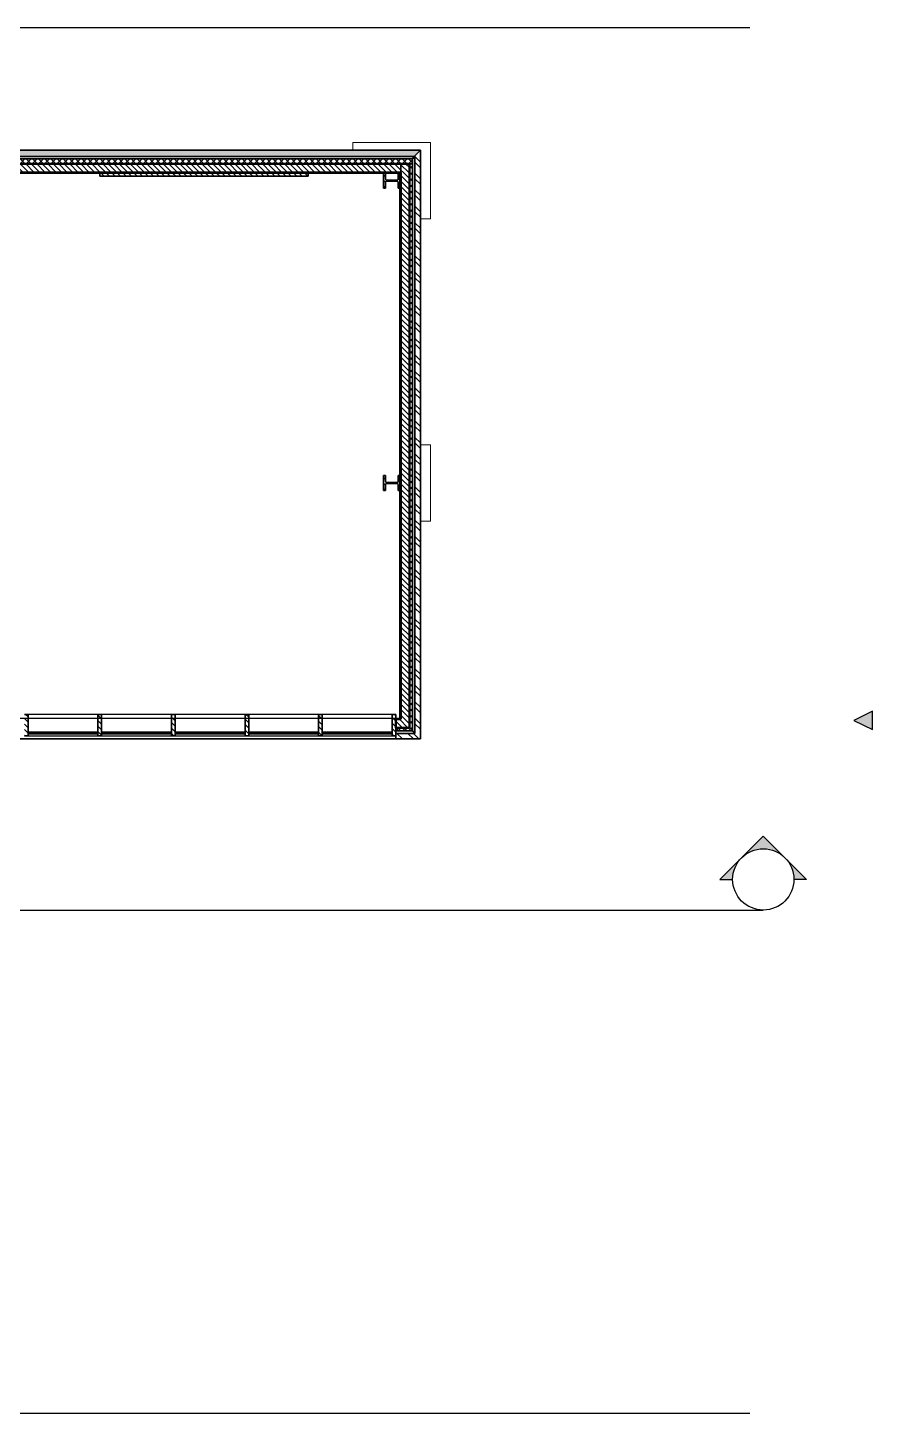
# Model space of a CAD drawing. Header units: millimetres. Extents: x -100 to 251604, y 0 to 25979.
# Drawn here: x 112227 to 126006, y 1710 to 24310 of the extents above; entities that cross this region are included whole.
import ezdxf
from ezdxf.enums import TextEntityAlignment as Align

# ---------------------------------------------------------------- set-up
doc = ezdxf.new("R2010")
doc.units = ezdxf.units.MM
doc.layers.get('0').update_dxf_attribs({"true_color": 0xdfdfdf})
for name, color, linetype in [('Background_0', 7, 'Continuous'), ('Background_Back bricks', 7, 'Continuous'), ('Background_Front bricks', 7, 'Continuous'), ('Background_GLASS', 161, 'Continuous'), ('Background_WINDOW_FRAME', 253, 'Continuous'), ('Boundary_0', 7, 'Continuous'), ('Boundary_Air', 7, 'Continuous'), ('Boundary_Back bricks', 7, 'Continuous'), ('Boundary_Cavity Wall_ Back', 7, 'Continuous'), ('Boundary_Cavity Wall_ Front', 7, 'Continuous'), ('Boundary_Front bricks', 7, 'Continuous'), ('Boundary_GLASS', 161, 'Continuous'), ('Boundary_Gypsum Board', 54, 'Continuous'), ('Boundary_Insulation_ Polyurethane Foam', 42, 'Continuous'), ('Boundary_WINDOW_FRAME', 253, 'Continuous'), ('Fill_0', 7, 'Continuous'), ('Fill_Back bricks', 7, 'Continuous'), ('Fill_Front bricks', 7, 'Continuous'), ('Fill_GLASS', 161, 'Continuous'), ('Fill_Gypsum Board', 251, 'Continuous'), ('Fill_Insulation_ Polyurethane Foam', 42, 'Continuous'), ('Fill_Supporting Wall_ Brick', 11, 'Continuous'), ('Fill_WINDOW_FRAME', 253, 'Continuous'), ('Viewport border', 7, 'Continuous')]:
    doc.layers.add(name, color=color, linetype=linetype)
for name, color, linetype, lineweight in [('Background_Air', 7, 'Continuous', 9), ('Background_Concrete_ Reinforced', 7, 'Continuous', 9), ('Background_Gypsum Board', 7, 'Continuous', 9), ('Background_Insulation_ Polyurethane Foam', 7, 'Continuous', 9), ('Background_Supporting Wall_ Brick', 7, 'Continuous', 9), ('BIM_SECTIONS', 151, 'Continuous', 25), ('Boundary_Supporting Wall_ Brick', 14, 'Continuous', 50)]:
    doc.layers.add(name, color=color, linetype=linetype, lineweight=lineweight)
doc.layers.add('BIM_ROOM_LINES', color=7, linetype='Continuous', plot=False)
doc.styles.get("Standard").update_dxf_attribs({"font": 'arial.ttf'})
pattern_1 = [(45, (-5377.5, -9300), (-44.90128, 44.90128), [])]
pattern_2 = [(45, (-5377.5, -9300), (-134.7038, 134.7038), []), (45, (-5332.6, -9300), (-134.7038, 134.7038), []), (45, (-5287.7, -9300), (-134.7038, 134.7038), []), (45, (-5242.8, -9300), (-134.7038, 134.7038), [])]

# ---------------------------------------------------------------- blocks, each defined once
blk = doc.blocks.new('_ElevationCallout')
blk.add_hatch(color=256).paths.add_polyline_path([(-150, 3), (150, 3), (0, 303)])
blk.add_lwpolyline([(-150, 3), (150, 3), (0, 303), (0, 303)], close=True)
at = {"color": 0, "lineweight": 30, "flags": 106}
blk.add_attdef('SECTIONNAME', text='', height=100, dxfattribs=at).set_placement((0, -233), align=Align.MIDDLE_CENTER)
blk = doc.blocks.new('_SectionCallout')
at = {"transparency": 33554508}
h = blk.add_hatch(color=0, dxfattribs=at)
h.paths.add_polyline_path([(-707, 500), (-500, 500, -0.198912), (-354, 854)])
h.paths.add_polyline_path([(0, 1207), (-354, 854, -0.414214), (354, 854)])
h.paths.add_polyline_path([(500, 500), (707, 500), (354, 854, -0.198912)])
at = {"color": 0}
for p, q in [((0, 1207), (-707, 500)), ((0, 1207), (707, 500)), ((-707, 500), (-500, 500)), ((707, 500), (500, 500))]:
    blk.add_line(p, q, dxfattribs=at)
blk.add_circle((0, 500), 500, dxfattribs=at)
at = {"color": 0, "lineweight": 30, "flags": 104}
blk.add_attdef('SECTIONNAME', text='', height=100, dxfattribs=at).set_placement((0, 500), align=Align.MIDDLE_CENTER)
blk = doc.blocks.new('Main_Floor 1__section__..%5CMainBuilding.dwg', base_point=(-3895, -13010))
at = {"layer": 'Fill_0', "extrusion": (0, 0, -1)}
h = blk.add_hatch(dxfattribs=at)
h.set_pattern_fill('ANSI31', color=256, scale=20, style=0)
h.set_pattern_definition(pattern_1)
h.paths.add_polyline_path([(-35996, 8928), (-35996, 8878), (-39396, 8878), (-39396, 8928)])
h = blk.add_hatch(dxfattribs=at)
h.set_pattern_fill('ANSI31', color=256, scale=20, style=0)
h.set_pattern_definition(pattern_1)
edge = h.paths.add_edge_path()
edge.add_line((-40626, 8928), (-40626, 8680))
edge.add_line((-40626, 8680), (-40658, 8680))
edge.add_line((-40658, 8680), (-40658, 8774))
edge.add_spline(control_points=[(-40658, 8774), (-40658, 8795), (-40679, 8795)], knot_values=[-0.785398, -0.785398, -0.785398, 0.785398, 0.785398, 0.785398], weights=[1, 0.707107, 1], degree=2, periodic=0)
edge.add_line((-40679, 8795), (-40843, 8795))
edge.add_spline(control_points=[(-40843, 8795), (-40864, 8795), (-40864, 8774)], knot_values=[-0.785398, -0.785398, -0.785398, 0.785398, 0.785398, 0.785398], weights=[1, 0.707107, 1], degree=2, periodic=0)
edge.add_line((-40864, 8774), (-40864, 8680))
edge.add_line((-40864, 8680), (-40896, 8680))
edge.add_line((-40896, 8680), (-40896, 8928))
edge.add_line((-40896, 8928), (-40864, 8928))
edge.add_line((-40864, 8928), (-40864, 8834))
edge.add_spline(control_points=[(-40864, 8834), (-40864, 8813), (-40843, 8813)], knot_values=[-0.785398, -0.785398, -0.785398, 0.785398, 0.785398, 0.785398], weights=[1, 0.707107, 1], degree=2, periodic=0)
edge.add_line((-40843, 8813), (-40679, 8813))
edge.add_spline(control_points=[(-40679, 8813), (-40658, 8813), (-40658, 8834)], knot_values=[-0.785398, -0.785398, -0.785398, 0.785398, 0.785398, 0.785398], weights=[1, 0.707107, 1], degree=2, periodic=0)
edge.add_line((-40658, 8834), (-40658, 8928))
edge.add_line((-40658, 8928), (-40626, 8928))
at = {"layer": 'Fill_0', "extrusion": (-1.29261e-29, -8.87103e-29, -1)}
h = blk.add_hatch(dxfattribs=at)
h.set_pattern_fill('ANSI31', color=256, scale=20, style=0)
h.set_pattern_definition(pattern_1)
edge = h.paths.add_edge_path()
edge.add_line((-40679, 3865), (-40843, 3865))
edge.add_spline(control_points=[(-40843, 3865), (-40864, 3865), (-40864, 3844)], knot_values=[-0.785398, -0.785398, -0.785398, 0.785398, 0.785398, 0.785398], weights=[1, 0.707107, 1], degree=2, periodic=0)
edge.add_line((-40864, 3844), (-40864, 3750))
edge.add_line((-40864, 3750), (-40896, 3750))
edge.add_line((-40896, 3750), (-40896, 3998))
edge.add_line((-40896, 3998), (-40864, 3998))
edge.add_line((-40864, 3998), (-40864, 3904))
edge.add_spline(control_points=[(-40864, 3904), (-40864, 3883), (-40843, 3883)], knot_values=[-0.785398, -0.785398, -0.785398, 0.785398, 0.785398, 0.785398], weights=[1, 0.707107, 1], degree=2, periodic=0)
edge.add_line((-40843, 3883), (-40679, 3883))
edge.add_spline(control_points=[(-40679, 3883), (-40658, 3883), (-40658, 3904)], knot_values=[-0.785398, -0.785398, -0.785398, 0.785398, 0.785398, 0.785398], weights=[1, 0.707107, 1], degree=2, periodic=0)
edge.add_line((-40658, 3904), (-40658, 3998))
edge.add_line((-40658, 3998), (-40626, 3998))
edge.add_line((-40626, 3998), (-40626, 3750))
edge.add_line((-40626, 3750), (-40658, 3750))
edge.add_line((-40658, 3750), (-40658, 3844))
edge.add_spline(control_points=[(-40658, 3844), (-40658, 3865), (-40679, 3865)], knot_values=[-0.785398, -0.785398, -0.785398, 0.785398, 0.785398, 0.785398], weights=[1, 0.707107, 1], degree=2, periodic=0)
at = {"layer": 'Fill_Back bricks', "extrusion": (-1.27089e-30, 5.34233e-27, -1)}
h = blk.add_hatch(dxfattribs=at)
h.set_pattern_fill('ANSI36', color=256, scale=20, style=0)
h.set_pattern_definition([(45, (-5377.5, -9300), (33.67596, 123.47852), [158.75, -31.75, 0, -31.75])])
h.paths.add_polyline_path([(-41228, 9300), (-5378, 9300), (-5468, 9210), (-5508, 9210), (-5508, 9200), (-41138, 9200), (-41138, 9210)])
at = {"layer": 'Fill_Front bricks', "extrusion": (0, 0, -1)}
h = blk.add_hatch(dxfattribs=at)
h.set_pattern_fill('ANSI32', color=256, scale=20, style=0)
h.set_pattern_definition([(45, (-5377.5, -9300), (-134.7038, 134.7038), []), (45, (-5287.7, -9300), (-134.7038, 134.7038), [])])
h.paths.add_polyline_path([(-41228, -300), (-41228, 9300), (-41138, 9210), (-41138, -210), (-40828, -210), (-40828, -300)])
at = {"layer": 'Fill_GLASS', "extrusion": (0, 0, -1)}
h = blk.add_hatch(dxfattribs=at)
h.set_pattern_fill('ANSI31', color=256, scale=20, style=0)
h.set_pattern_definition(pattern_1)
h.paths.add_polyline_path([(-34828, -220), (-35968, -220), (-35968, -190), (-34828, -190)])
h = blk.add_hatch(dxfattribs=at)
h.set_pattern_fill('ANSI31', color=256, scale=20, style=0)
h.set_pattern_definition(pattern_1)
h.paths.add_polyline_path([(-36028, -220), (-37168, -220), (-37168, -190), (-36028, -190)])
h = blk.add_hatch(dxfattribs=at)
h.set_pattern_fill('ANSI31', color=256, scale=20, style=0)
h.set_pattern_definition(pattern_1)
h.paths.add_polyline_path([(-37228, -220), (-38368, -220), (-38368, -190), (-37228, -190)])
h = blk.add_hatch(dxfattribs=at)
h.set_pattern_fill('ANSI31', color=256, scale=20, style=0)
h.set_pattern_definition(pattern_1)
h.paths.add_polyline_path([(-38428, -220), (-39568, -220), (-39568, -190), (-38428, -190)])
h = blk.add_hatch(dxfattribs=at)
h.set_pattern_fill('ANSI31', color=256, scale=20, style=0)
h.set_pattern_definition(pattern_1)
h.paths.add_polyline_path([(-39628, -220), (-40768, -220), (-40768, -190), (-39628, -190)])
at = {"layer": 'Fill_Gypsum Board', "extrusion": (0, 0, -1)}
h = blk.add_hatch(dxfattribs=at)
h.set_pattern_fill('ANSI34', color=256, scale=10, style=0)
h.set_pattern_definition(pattern_2)
h.paths.add_polyline_path([(-40908, 8928), (-40908, 8940), (-34438, 8940), (-34438, 8928)])
h = blk.add_hatch(dxfattribs=at)
h.set_pattern_fill('ANSI34', color=256, scale=10, style=0)
h.set_pattern_definition(pattern_2)
h.paths.add_polyline_path([(-40896, 32), (-40908, 20), (-40908, 8928), (-40896, 8928)])
h = blk.add_hatch(dxfattribs=at)
h.set_pattern_fill('ANSI34', color=256, scale=10, style=0)
h.set_pattern_definition(pattern_2)
h.paths.add_polyline_path([(-40828, 32), (-40828, 20), (-40908, 20), (-40896, 32)])
at = {"layer": 'Fill_Insulation_ Polyurethane Foam', "extrusion": (0, 0, -1)}
h = blk.add_hatch(dxfattribs=at)
h.set_pattern_fill('INSULATION', color=256, scale=20, style=0)
h.set_pattern_definition([(45, (-5377.5, -9300), (-50.28943, 50.28943), []), (135, (-5377.5, -9300), (-50.28943, -50.28943), [])])
h.paths.add_polyline_path([(-5508, 5560), (-5558, 5560), (-5558, 9080), (-41048, 9080), (-41048, -120), (-40828, -120), (-40828, -170), (-41098, -170), (-41098, 9160), (-5558, 9160), (-5558, 9170), (-5508, 9170)])
at = {"layer": 'Fill_Supporting Wall_ Brick', "extrusion": (0, 0, -1)}
h = blk.add_hatch(dxfattribs=at)
h.set_pattern_fill('ANSI31', color=256, scale=20, style=0)
h.set_pattern_definition(pattern_1)
h.paths.add_polyline_path([(-19787, 5365), (-19787, 5485), (-17813, 5485), (-17813, 8940), (-20752, 8940), (-20752, 5485), (-20587, 5485), (-20587, 5365), (-20752, 5365), (-20752, 3885), (-13060, 3885), (-13060, 3765), (-20872, 3765), (-20872, 8940), (-25661, 8940), (-25661, 2193), (-25781, 2193), (-25781, 2348), (-32003, 2348), (-32003, 2468), (-25781, 2468), (-25781, 8940), (-34318, 8940), (-34318, 2468), (-33943, 2468), (-33943, 2348), (-34438, 2348), (-34438, 8940), (-40908, 8940), (-40908, 20), (-40828, 20), (-40828, -120), (-41048, -120), (-41048, 9080), (-5558, 9080), (-5558, 5560), (-5698, 5560), (-5698, 5575), (-9728, 5575), (-9728, 5695), (-5698, 5695), (-5698, 8940), (-10693, 8940), (-10693, 5695), (-10528, 5695), (-10528, 5575), (-10693, 5575), (-10693, 3765), (-11020, 3765), (-11020, 3885), (-10813, 3885), (-10813, 8940), (-13943, 8940), (-13943, 5365), (-16728, 5365), (-16728, 5485), (-14063, 5485), (-14063, 8940), (-17693, 8940), (-17693, 5485), (-17528, 5485), (-17528, 5365)])
at = {"layer": 'Fill_WINDOW_FRAME', "extrusion": (0, 0, -1)}
h = blk.add_hatch(dxfattribs=at)
h.set_pattern_fill('ANSI31', color=256, scale=20, style=0)
h.set_pattern_definition(pattern_1)
h.paths.add_polyline_path([(-34828, 100), (-34768, 100), (-34768, -250), (-34828, -250)])
h = blk.add_hatch(dxfattribs=at)
h.set_pattern_fill('ANSI31', color=256, scale=20, style=0)
h.set_pattern_definition(pattern_1)
h.paths.add_polyline_path([(-36028, 100), (-35968, 100), (-35968, -250), (-36028, -250)])
h = blk.add_hatch(dxfattribs=at)
h.set_pattern_fill('ANSI31', color=256, scale=20, style=0)
h.set_pattern_definition(pattern_1)
h.paths.add_polyline_path([(-37228, 100), (-37168, 100), (-37168, -250), (-37228, -250)])
h = blk.add_hatch(dxfattribs=at)
h.set_pattern_fill('ANSI31', color=256, scale=20, style=0)
h.set_pattern_definition(pattern_1)
h.paths.add_polyline_path([(-38428, 100), (-38368, 100), (-38368, -250), (-38428, -250)])
h = blk.add_hatch(dxfattribs=at)
h.set_pattern_fill('ANSI31', color=256, scale=20, style=0)
h.set_pattern_definition(pattern_1)
h.paths.add_polyline_path([(-39628, 100), (-39568, 100), (-39568, -250), (-39628, -250)])
h = blk.add_hatch(dxfattribs=at)
h.set_pattern_fill('ANSI31', color=256, scale=20, style=0)
h.set_pattern_definition(pattern_1)
h.paths.add_polyline_path([(-40768, -250), (-40828, -250), (-40828, 100), (-40768, 100)])
at = {"layer": 'Background_0'}
for p, q in [((35996, 8928), (35996, 8878)), ((39396, 8928), (35996, 8928)), ((35996, 8878), (39396, 8878)), ((39396, 8878), (39396, 8928)), ((40626, 8928), (40626, 8680)), ((40658, 8928), (40626, 8928)), ((40658, 8834), (40658, 8928)), ((40895, 8928), (40864, 8928)), ((40864, 8928), (40864, 8834)), ((40895, 8680), (40895, 8928)), ((40626, 8680), (40658, 8680)), ((40658, 8680), (40658, 8774)), ((40843, 8813), (40679, 8813)), ((40679, 8795), (40843, 8795)), ((40864, 8774), (40864, 8680)), ((40864, 8680), (40895, 8680)), ((40658, 3998), (40626, 3998)), ((40626, 3998), (40626, 3750)), ((40658, 3904), (40658, 3998)), ((40658, 3750), (40658, 3844)), ((40843, 3883), (40679, 3883)), ((40679, 3865), (40843, 3865)), ((40864, 3998), (40864, 3904)), ((40895, 3998), (40864, 3998)), ((40864, 3844), (40864, 3750)), ((40895, 3750), (40895, 3998)), ((40626, 3750), (40658, 3750)), ((40864, 3750), (40895, 3750))]:
    blk.add_line(p, q, dxfattribs=at)
at = {"layer": 'Background_0', "extrusion": (0, 0, -1)}
for centre, start, end in [((-40679, 8834), 270, 0), ((-40843, 8834), 180, 270), ((-40679, 8774), 0, 90), ((-40843, 8774), 90, 180), ((-40679, 3904), 270, 0), ((-40679, 3844), 0, 90), ((-40843, 3904), 180, 270), ((-40843, 3844), 90, 180)]:
    blk.add_arc(centre, 21, start, end, dxfattribs=at)
at = {"layer": 'Background_Air'}
for p, q in [((41138, 9200), (5508, 9200)), ((5558, 9160), (41098, 9160)), ((41098, 9160), (41098, 9170)), ((41098, 9170), (41098, 9080)), ((41138, 9170), (41098, 9170)), ((41098, 9170), (41138, 9170)), ((41098, 9080), (41098, -170)), ((41138, 9170), (41138, 9200)), ((41138, -210), (41138, 9170)), ((41098, -170), (40828, -170)), ((40828, -170), (40828, -210)), ((40828, -210), (41138, -210)), ((41138, -210), (41098, -170)), ((41098, -170), (41138, -210))]:
    blk.add_line(p, q, dxfattribs=at)
at = {"layer": 'Background_Back bricks'}
for p, q in [((41228, 9300), (5378, 9300)), ((41138, 9210), (41228, 9300)), ((5508, 9200), (41138, 9200)), ((41138, 9200), (41138, 9210))]:
    blk.add_line(p, q, dxfattribs=at)
at = {"layer": 'Background_Concrete_ Reinforced'}
for p, q in [((41396, 9428), (40126, 9428)), ((40126, 9428), (40126, 9300)), ((41396, 8180), (41396, 9428)), ((41228, 8180), (41396, 8180)), ((41396, 4498), (41228, 4498)), ((41396, 3250), (41396, 4498)), ((41228, 3250), (41396, 3250))]:
    blk.add_line(p, q, dxfattribs=at)
at = {"layer": 'Background_Front bricks'}
for p, q in [((41228, 9300), (41138, 9210)), ((41228, -300), (41228, 9300)), ((41138, 9210), (41138, 9170)), ((41138, 9170), (41138, -210)), ((41138, -210), (40828, -210)), ((40828, -210), (40828, -300)), ((25978, -300), (41228, -300)), ((40828, -300), (26368, -300)), ((40828, -300), (41228, -300))]:
    blk.add_line(p, q, dxfattribs=at)
at = {"layer": 'Background_GLASS'}
for p, q in [((35968, -190), (34828, -190)), ((34828, -190), (34828, -220)), ((34828, -220), (35968, -220)), ((35968, -220), (35968, -190)), ((36028, -190), (36028, -220)), ((37168, -190), (36028, -190)), ((36028, -220), (37168, -220)), ((37168, -220), (37168, -190)), ((37228, -190), (37228, -220)), ((38368, -190), (37228, -190)), ((37228, -220), (38368, -220)), ((38368, -220), (38368, -190)), ((38428, -190), (38428, -220)), ((39568, -190), (38428, -190)), ((38428, -220), (39568, -220)), ((39568, -220), (39568, -190)), ((39628, -190), (39628, -220)), ((40768, -190), (39628, -190)), ((39628, -220), (40768, -220)), ((40768, -220), (40768, -190))]:
    blk.add_line(p, q, dxfattribs=at)
at = {"layer": 'Background_Gypsum Board'}
for p, q in [((40908, 8940), (34438, 8940)), ((34438, 8928), (40908, 8928)), ((40908, 8928), (40895, 8928)), ((40895, 8928), (40895, 32)), ((40908, 8928), (40908, 8940)), ((40908, 20), (40908, 8928)), ((40895, 32), (40828, 32)), ((40828, 32), (40828, 20)), ((40828, 20), (40908, 20)), ((40908, 20), (40895, 32)), ((40895, 32), (40908, 20))]:
    blk.add_line(p, q, dxfattribs=at)
at = {"layer": 'Background_Insulation_ Polyurethane Foam'}
for p, q in [((41098, 9160), (5558, 9160)), ((5558, 9080), (40908, 9080)), ((40908, 9080), (41048, 9080)), ((41048, 9080), (41048, -120)), ((41098, 9080), (41098, 9160)), ((41098, -170), (41098, 9080)), ((40828, -120), (40828, -170)), ((41048, -120), (40828, -120)), ((40828, -170), (41098, -170))]:
    blk.add_line(p, q, dxfattribs=at)
at = {"layer": 'Background_Supporting Wall_ Brick'}
for p, q in [((40908, 9080), (5558, 9080)), ((41048, 9080), (40908, 9080)), ((41048, -120), (41048, 9080)), ((34438, 8940), (40908, 8940)), ((40908, 8940), (40908, 8928)), ((40908, 8928), (40908, 20)), ((40908, 20), (40828, 20)), ((40828, 20), (40828, -120)), ((40828, -120), (41048, -120))]:
    blk.add_line(p, q, dxfattribs=at)
at = {"layer": 'Background_WINDOW_FRAME'}
for p, q in [((34828, 100), (34768, 100)), ((35968, 100), (34828, 100)), ((34828, -250), (34828, 100)), ((35968, -190), (35968, 100)), ((36028, 100), (35968, 100)), ((35968, 100), (35968, -250)), ((36028, -250), (36028, 100)), ((37168, 100), (36028, 100)), ((37168, -190), (37168, 100)), ((37168, 100), (37168, -250)), ((37228, 100), (37168, 100)), ((37228, -250), (37228, 100)), ((38368, 100), (37228, 100)), ((38368, -190), (38368, 100)), ((38428, 100), (38368, 100)), ((38368, 100), (38368, -250)), ((39568, 100), (38428, 100)), ((38428, -250), (38428, 100)), ((39568, -190), (39568, 100)), ((39568, 100), (39568, -250)), ((39628, 100), (39568, 100)), ((39628, -250), (39628, 100)), ((40768, 100), (39628, 100)), ((40768, -190), (40768, 100)), ((40828, 100), (40768, 100)), ((40768, 100), (40768, -250)), ((40828, -250), (40828, 100)), ((35968, -250), (35968, -220)), ((37168, -250), (37168, -220)), ((38368, -250), (38368, -220)), ((39568, -250), (39568, -220)), ((40768, -250), (40768, -220)), ((34768, -250), (34828, -250)), ((34828, -250), (35968, -250)), ((35968, -250), (36028, -250)), ((36028, -250), (37168, -250)), ((37168, -250), (37228, -250)), ((37228, -250), (38368, -250)), ((38368, -250), (38428, -250)), ((38428, -250), (39568, -250)), ((39568, -250), (39628, -250)), ((39628, -250), (40768, -250)), ((40768, -250), (40828, -250))]:
    blk.add_line(p, q, dxfattribs=at)
at = {"layer": 'BIM_ROOM_LINES'}
for p, q in [((34453, 8928), (40895, 8928)), ((35996, 8928), (34453, 8928)), ((40626, 8928), (39396, 8928)), ((40864, 8928), (40658, 8928)), ((40895, 8928), (40895, 32)), ((40895, 3998), (40895, 8680)), ((40895, 32), (40895, 3750)), ((40895, 32), (25796, 32))]:
    blk.add_line(p, q, dxfattribs=at)
at = {"layer": 'BIM_SECTIONS'}
for points in [[(46605, 11300), (0, 11300)], [(-218, -3092), (46823, -3092)], [(0, -11300), (46605, -11300)]]:
    blk.add_lwpolyline(points, dxfattribs=at)
at = {"layer": 'Boundary_0'}
for p, q in [((35996, 8928), (39396, 8928)), ((35996, 8878), (35996, 8928)), ((39396, 8878), (35996, 8878)), ((39396, 8928), (39396, 8878)), ((40626, 8928), (40658, 8928)), ((40626, 8680), (40626, 8928)), ((40658, 8928), (40658, 8834)), ((40864, 8834), (40864, 8928)), ((40864, 8928), (40895, 8928)), ((40895, 8928), (40895, 8680)), ((40658, 8680), (40626, 8680)), ((40658, 8774), (40658, 8680)), ((40679, 8813), (40843, 8813)), ((40843, 8795), (40679, 8795)), ((40864, 8680), (40864, 8774)), ((40895, 8680), (40864, 8680)), ((40626, 3750), (40626, 3998)), ((40626, 3998), (40658, 3998)), ((40658, 3998), (40658, 3904)), ((40658, 3844), (40658, 3750)), ((40679, 3883), (40843, 3883)), ((40843, 3865), (40679, 3865)), ((40864, 3904), (40864, 3998)), ((40864, 3998), (40895, 3998)), ((40864, 3750), (40864, 3844)), ((40895, 3998), (40895, 3750)), ((40658, 3750), (40626, 3750)), ((40895, 3750), (40864, 3750))]:
    blk.add_line(p, q, dxfattribs=at)
for centre, start, end in [((40679, 8834), 180, 270), ((40843, 8834), 270, 0), ((40679, 8774), 90, 180), ((40843, 8774), 0, 90), ((40679, 3904), 180, 270), ((40679, 3844), 90, 180), ((40843, 3904), 270, 0), ((40843, 3844), 0, 90)]:
    blk.add_arc(centre, 21, start, end, dxfattribs=at)
at = {"layer": 'Boundary_Air'}
for p, q in [((5508, 9200), (41138, 9200)), ((41098, 9160), (5558, 9160)), ((41138, 9170), (41098, 9170)), ((41098, 9170), (41098, 9160)), ((41098, 9080), (41098, 9170)), ((41098, 9170), (41138, 9170)), ((41098, -170), (41098, 9080)), ((41138, 9200), (41138, 9170)), ((41138, 9170), (41138, -210)), ((40828, -210), (40828, -170)), ((40828, -170), (41098, -170)), ((41138, -210), (40828, -210)), ((41098, -170), (41138, -210)), ((41138, -210), (41098, -170))]:
    blk.add_line(p, q, dxfattribs=at)
at = {"layer": 'Boundary_Back bricks'}
for p, q in [((5378, 9300), (41228, 9300)), ((41228, 9300), (41138, 9210)), ((41138, 9200), (5508, 9200)), ((41138, 9210), (41138, 9200))]:
    blk.add_line(p, q, dxfattribs=at)
at = {"layer": 'Boundary_Cavity Wall_ Back'}
for p, q in [((5378, 9300), (41228, 9300)), ((41228, 9300), (41138, 9210)), ((41098, 9080), (40908, 9080)), ((40908, 9080), (40908, 8928)), ((41138, 9170), (41098, 9170)), ((41098, 9170), (41098, 9080)), ((41138, 9210), (41138, 9170)), ((40908, 8928), (34438, 8928))]:
    blk.add_line(p, q, dxfattribs=at)
at = {"layer": 'Boundary_Cavity Wall_ Front'}
for p, q in [((41138, 9210), (41228, 9300)), ((41228, 9300), (41228, -300)), ((40908, 8928), (40908, 9080)), ((40908, 9080), (41098, 9080)), ((41098, 9080), (41098, 9170)), ((41098, 9170), (41138, 9170)), ((41138, 9170), (41138, 9210)), ((40895, 32), (40895, 8928)), ((40895, 8928), (40908, 8928)), ((40828, -300), (40828, 32)), ((40828, 32), (40895, 32)), ((41228, -300), (40828, -300))]:
    blk.add_line(p, q, dxfattribs=at)
at = {"layer": 'Boundary_Front bricks'}
for p, q in [((41138, 9210), (41228, 9300)), ((41228, 9300), (41228, -300)), ((41138, -210), (41138, 9210)), ((40828, -300), (40828, -210)), ((40828, -210), (41138, -210)), ((41228, -300), (40828, -300))]:
    blk.add_line(p, q, dxfattribs=at)
at = {"layer": 'Boundary_GLASS'}
for p, q in [((34828, -220), (34828, -190)), ((34828, -190), (35968, -190)), ((35968, -220), (34828, -220)), ((35968, -190), (35968, -220)), ((36028, -220), (36028, -190)), ((36028, -190), (37168, -190)), ((37168, -220), (36028, -220)), ((37168, -190), (37168, -220)), ((37228, -220), (37228, -190)), ((37228, -190), (38368, -190)), ((38368, -220), (37228, -220)), ((38368, -190), (38368, -220)), ((38428, -220), (38428, -190)), ((38428, -190), (39568, -190)), ((39568, -220), (38428, -220)), ((39568, -190), (39568, -220)), ((39628, -220), (39628, -190)), ((39628, -190), (40768, -190)), ((40768, -220), (39628, -220)), ((40768, -190), (40768, -220))]:
    blk.add_line(p, q, dxfattribs=at)
at = {"layer": 'Boundary_Gypsum Board'}
for p, q in [((34438, 8940), (40908, 8940)), ((40908, 8928), (34438, 8928)), ((40895, 32), (40895, 8928)), ((40895, 8928), (40908, 8928)), ((40908, 8940), (40908, 8928)), ((40908, 8928), (40908, 20)), ((40828, 32), (40895, 32)), ((40828, 20), (40828, 32)), ((40908, 20), (40828, 20)), ((40895, 32), (40908, 20)), ((40908, 20), (40895, 32))]:
    blk.add_line(p, q, dxfattribs=at)
at = {"layer": 'Boundary_Insulation_ Polyurethane Foam'}
for p, q in [((5558, 9160), (41098, 9160)), ((41048, 9080), (5558, 9080)), ((41048, -120), (41048, 9080)), ((41098, 9160), (41098, -170)), ((40828, -170), (40828, -120)), ((40828, -120), (41048, -120)), ((41098, -170), (40828, -170))]:
    blk.add_line(p, q, dxfattribs=at)
at = {"layer": 'Boundary_Supporting Wall_ Brick'}
for p, q in [((5558, 9080), (41048, 9080)), ((41048, 9080), (41048, -120)), ((40908, 8940), (34438, 8940)), ((40908, 20), (40908, 8940)), ((40828, -120), (40828, 20)), ((40828, 20), (40908, 20)), ((41048, -120), (40828, -120))]:
    blk.add_line(p, q, dxfattribs=at)
at = {"layer": 'Boundary_WINDOW_FRAME'}
for p, q in [((34768, 100), (34828, 100)), ((34828, 100), (34828, -250)), ((35968, -250), (35968, 100)), ((35968, 100), (36028, 100)), ((36028, 100), (36028, -250)), ((37168, -250), (37168, 100)), ((37168, 100), (37228, 100)), ((37228, 100), (37228, -250)), ((38368, -250), (38368, 100)), ((38368, 100), (38428, 100)), ((38428, 100), (38428, -250)), ((39568, -250), (39568, 100)), ((39568, 100), (39628, 100)), ((39628, 100), (39628, -250)), ((40768, -250), (40768, 100)), ((40768, 100), (40828, 100)), ((40828, 100), (40828, -250)), ((34828, -250), (34768, -250)), ((36028, -250), (35968, -250)), ((37228, -250), (37168, -250)), ((38428, -250), (38368, -250)), ((39628, -250), (39568, -250)), ((40828, -250), (40768, -250))]:
    blk.add_line(p, q, dxfattribs=at)
at = {"layer": 'BIM_SECTIONS'}
for name, p, rotation in [('_ElevationCallout', (48605, 0), 90), ('_SectionCallout', (46823, -3092), 360)]:
    blk.add_blockref(name, p, dxfattribs=dict(at, rotation=rotation))

msp = doc.modelspace()

# ---------------------------------------------------------------- block references
at = {"layer": 'Viewport border'}
msp.add_blockref('Main_Floor 1__section__..%5CMainBuilding.dwg', (73510, 0), dxfattribs=at)

doc.saveas('drawing.dxf')
